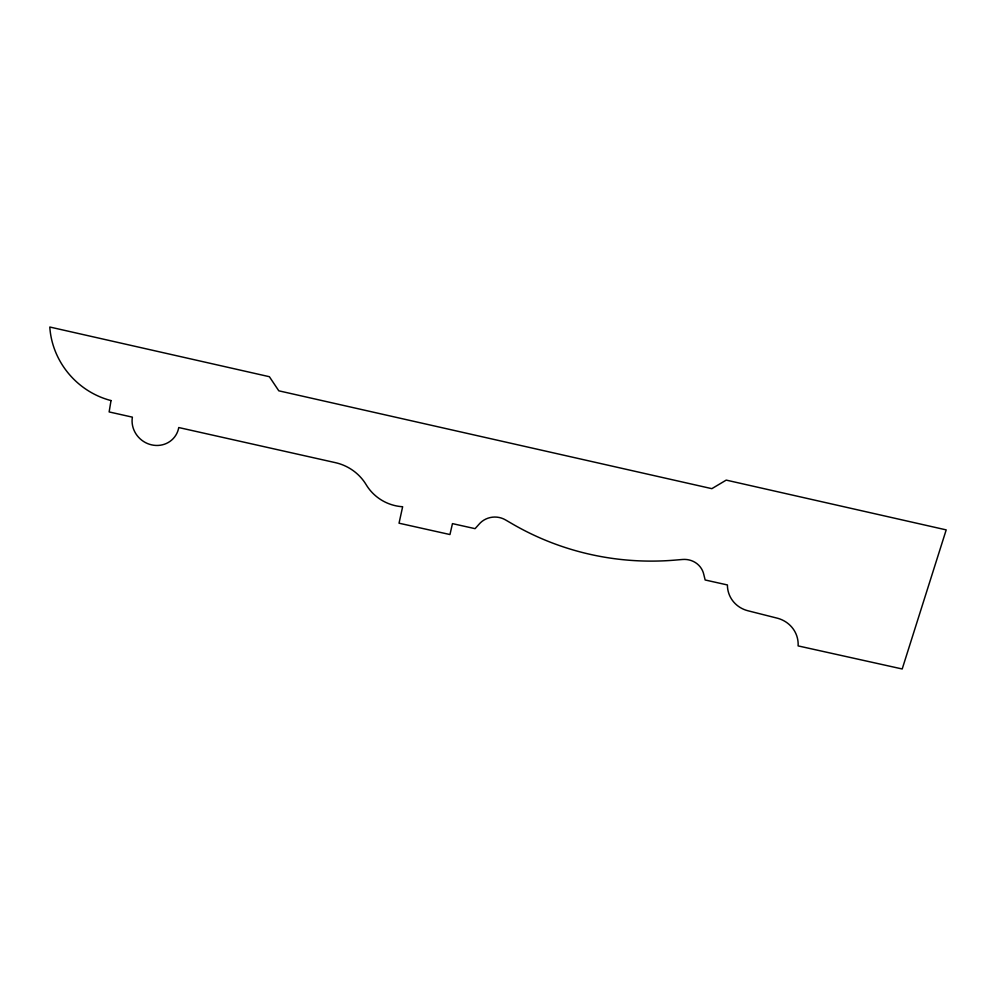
<?xml version="1.0" encoding="UTF-8"?>
<svg xmlns="http://www.w3.org/2000/svg" width="996" height="996" viewBox="0 0 996 996"><rect width="100%" height="100%" fill="white"/><g stroke="black" fill="none" stroke-linecap="round" stroke-linejoin="round"><path stroke-width="1.49" d="M111.017 400.566L109.137 411.933L132.381 417.15A24.053 22.659 38.7 0 0 151.653 444.876A24.053 22.659 38.7 0 0 178.757 427.545L335.415 462.654A46.725 44.857 23.5 0 1 366.179 484.716A45.019 43.861 19.2 0 0 402.645 506.74L399.035 523.199L449.955 534.541L452.458 523.622L475.08 528.664L478.864 524.431A20.58 19.883 1.4 0 1 505.495 519.9L512.006 523.697A289.226 280.909 -52.9 0 0 674.977 560.113L682.534 559.478A20.592 19.534 -17.3 0 1 703.836 574.655L705.156 579.983L727.416 584.951A29.37 27.602 -21.4 0 0 748.021 610.785L776.058 617.869A30.341 28.262 -18.8 0 1 798.12 645.906L902.202 668.976L946.2 529.884L726.221 480.109L711.841 488.663L278.805 390.818L269.381 376.712L49.8 327.024A78.373 73.629 46.4 0 0 111.017 400.566"/></g></svg>
